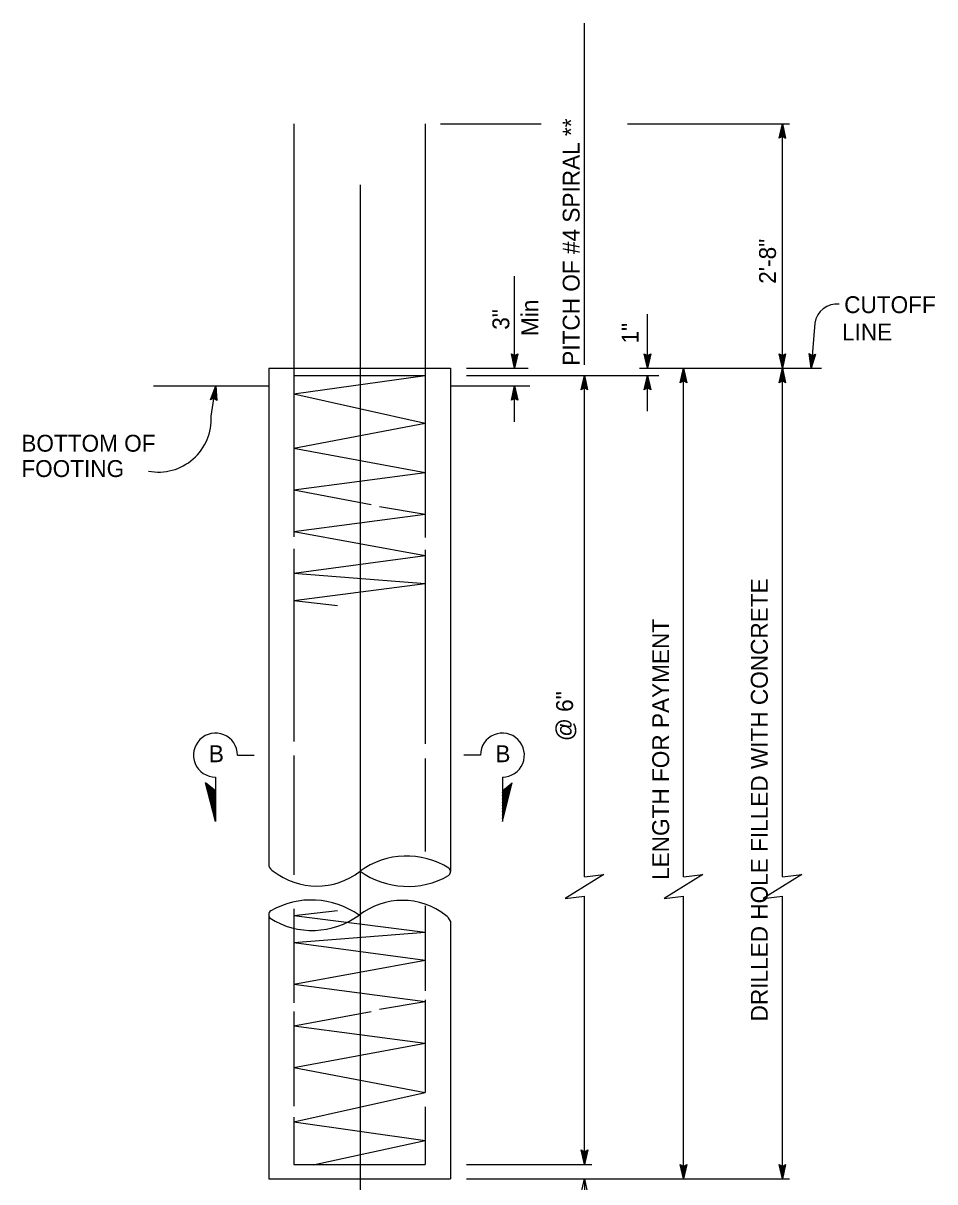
# Model space of a CAD drawing. Extents: x -894 to 866, y -472 to 714.
# Drawn here: x -260.6 to 117.3, y -75.6 to 404.6 of the extents above; entities that cross this region are included whole.
import ezdxf

# ---------------------------------------------------------------- set-up
doc = ezdxf.new("R2010")
doc.units = 0
for name, color, linetype in [('pp_PRESENTATION', 7, 'Continuous'), ('rd_PROFILE-OG', 7, 'Continuous'), ('str_Dimensions-A', 7, 'Continuous'), ('str_Misc-Steel-A', 7, 'Continuous'), ('str_Reinforcement-A', 7, 'Continuous'), ('str_Reinforcement-B', 7, 'Continuous'), ('str_Text-A', 7, 'Continuous')]:
    doc.layers.add(name, color=color, linetype=linetype)

msp = doc.modelspace()

# ---------------------------------------------------------------- linework, layer by layer
at = {"layer": 'pp_PRESENTATION'}
for p, q in [((-171.8, 101.26), (-164.87, 101.26)), ((-71.06, 101.26), (-77.99, 101.26)), ((-180.9, 92.16), (-180.9, 73.71)), ((-61.95, 92.16), (-61.95, 73.71)), ((-180.9, 73.71), (-185.01, 89.81)), ((-180.9, 86.48), (-185.01, 89.81)), ((-180.9, 75.03), (-184.59, 89.47)), ((-180.9, 76.35), (-184.16, 89.12)), ((-180.9, 77.68), (-183.73, 88.78)), ((-180.9, 79), (-183.31, 88.43)), ((-180.9, 80.33), (-182.88, 88.09)), ((-180.9, 81.65), (-182.46, 87.74)), ((-180.9, 82.98), (-182.03, 87.4)), ((-180.9, 84.3), (-181.61, 87.05)), ((-180.9, 85.63), (-181.18, 86.71)), ((-61.95, 73.71), (-57.85, 89.81)), ((-61.95, 86.48), (-57.85, 89.81)), ((-61.95, 75.03), (-58.27, 89.47)), ((-61.95, 76.35), (-58.7, 89.12)), ((-61.95, 77.68), (-59.12, 88.78)), ((-61.95, 79), (-59.55, 88.43)), ((-61.95, 80.33), (-59.98, 88.09)), ((-61.95, 81.65), (-60.4, 87.74)), ((-61.95, 82.98), (-60.83, 87.4)), ((-61.95, 84.3), (-61.25, 87.05)), ((-61.95, 85.63), (-61.68, 86.71))]:
    msp.add_line(p, q, dxfattribs=at)
for centre, start, end in [((-180.9, 101.26), 359.9995, 270), ((-61.95, 101.26), 270, 180.0005)]:
    msp.add_arc(centre, 9.11, start, end, dxfattribs=at)
at = {"layer": 'rd_PROFILE-OG'}
for p, q in [((-206.63, 254.29), (-158.85, 254.29)), ((-83.53, 254.29), (-50.6, 254.29))]:
    msp.add_line(p, q, dxfattribs=at)
at = {"layer": 'str_Dimensions-A'}
for p, q in [((-27.95, 262.97), (-27.95, 404.58)), ((-87.65, 362.89), (-45.86, 362.89)), ((-10.1, 362.89), (57.12, 362.89)), ((54.12, 261.59), (54.12, 362.89)), ((-56.91, 261.59), (-56.91, 299.69)), ((-1.8, 261.59), (-1.8, 283.97)), ((-56.91, 261.59), (-58.24, 267.59)), ((-58.24, 267.59), (-58.24, 267.59)), ((-58.24, 267.59), (-56.91, 266.79)), ((-56.91, 262.98), (-57.88, 267.35)), ((-56.9, 264.35), (-57.53, 267.18)), ((-56.9, 265.73), (-57.17, 266.94)), ((-56.91, 266.79), (-55.57, 267.59)), ((-55.57, 267.59), (-56.91, 261.59)), ((-55.92, 267.37), (-56.91, 262.97)), ((-56.28, 267.14), (-56.9, 264.35)), ((-56.63, 266.96), (-56.9, 265.73)), ((-55.57, 267.59), (-55.57, 267.59)), ((-1.8, 261.59), (-3.13, 267.59)), ((-3.13, 267.59), (-3.13, 267.59)), ((-3.13, 267.59), (-1.8, 266.79)), ((-1.81, 262.98), (-2.78, 267.35)), ((-1.8, 264.35), (-2.43, 267.18)), ((-1.8, 265.73), (-2.07, 266.94)), ((-1.8, 266.79), (-0.46, 267.59)), ((-0.46, 267.59), (-1.8, 261.59)), ((-0.82, 267.37), (-1.8, 262.97)), ((-1.18, 267.14), (-1.8, 264.35)), ((-1.53, 266.96), (-1.8, 265.73)), ((-0.46, 267.59), (-0.46, 267.59)), ((54.12, 261.59), (52.79, 267.59)), ((52.79, 267.59), (52.79, 267.59)), ((52.79, 267.59), (54.12, 266.79)), ((54.12, 262.98), (53.15, 267.35)), ((54.12, 264.35), (53.5, 267.18)), ((54.12, 265.73), (53.86, 266.94)), ((54.12, 266.79), (55.46, 267.59)), ((55.46, 267.59), (54.12, 261.59)), ((55.11, 267.37), (54.12, 262.97)), ((54.75, 267.14), (54.12, 264.35)), ((54.4, 266.96), (54.12, 265.73)), ((55.46, 267.59), (55.46, 267.59)), ((-76.9, 261.59), (-51.22, 261.59)), ((-56.91, 261.59), (-56.91, 261.59)), ((-5.19, 261.59), (70.36, 261.59)), ((-1.8, 261.59), (-1.8, 261.59)), ((11.77, 255.59), (13.11, 261.59)), ((12.12, 255.81), (13.11, 260.21)), ((13.11, 261.59), (13.11, 261.59)), ((13.11, 261.59), (14.44, 255.59)), ((13.11, 61.7), (13.11, 261.59)), ((13.11, 260.2), (14.08, 255.82)), ((52.78, 255.59), (54.12, 261.59)), ((53.14, 255.81), (54.12, 260.21)), ((54.12, 261.59), (54.12, 261.59)), ((54.12, 261.59), (54.12, 261.59)), ((54.12, 261.59), (55.45, 255.59)), ((54.12, 61.7), (54.12, 261.59)), ((54.13, 260.2), (55.09, 255.82)), ((-76.9, 258.59), (2.94, 258.59)), ((-29.29, 252.59), (-27.95, 258.59)), ((-28.93, 252.81), (-27.95, 257.21)), ((-28.58, 253.04), (-27.95, 255.83)), ((-27.95, 258.59), (-27.95, 258.59)), ((-27.95, 258.59), (-26.62, 252.59)), ((-27.95, 50.83), (-27.95, 258.59)), ((-27.95, 257.2), (-26.98, 252.82)), ((-27.95, 255.83), (-27.33, 253)), ((-3.14, 252.59), (-1.8, 258.59)), ((-2.79, 252.81), (-1.81, 257.21)), ((-2.43, 253.04), (-1.81, 255.83)), ((-1.81, 255.83), (-1.18, 253)), ((-1.8, 243.81), (-1.8, 258.59)), ((-1.8, 258.59), (-1.8, 258.59)), ((-1.8, 258.59), (-0.47, 252.59)), ((-1.8, 257.2), (-0.83, 252.82)), ((13.11, 256.39), (11.77, 255.59)), ((11.77, 255.59), (11.77, 255.59)), ((12.48, 256.04), (13.1, 258.83)), ((12.83, 256.22), (13.1, 257.44)), ((13.1, 258.83), (13.73, 256)), ((13.1, 257.44), (13.37, 256.24)), ((14.44, 255.59), (13.11, 256.39)), ((14.44, 255.59), (14.44, 255.59)), ((54.12, 256.39), (52.78, 255.59)), ((52.78, 255.59), (52.78, 255.59)), ((53.5, 256.04), (54.12, 258.83)), ((53.84, 256.22), (54.12, 257.44)), ((54.12, 258.83), (54.75, 256)), ((54.12, 257.44), (54.39, 256.24)), ((55.45, 255.59), (54.12, 256.39)), ((55.45, 255.59), (55.45, 255.59)), ((-58.25, 248.29), (-56.91, 254.29)), ((-57.89, 248.5), (-56.91, 252.91)), ((-57.53, 248.74), (-56.91, 251.52)), ((-57.18, 248.91), (-56.91, 250.14)), ((-56.91, 254.29), (-56.91, 254.29)), ((-56.91, 254.29), (-55.58, 248.29)), ((-56.91, 239.35), (-56.91, 254.29)), ((-56.91, 251.52), (-56.28, 248.7)), ((-56.91, 250.14), (-56.64, 248.93)), ((-56.9, 252.9), (-55.94, 248.52)), ((-27.95, 253.39), (-29.29, 252.59)), ((-29.29, 252.59), (-29.29, 252.59)), ((-28.23, 253.22), (-27.95, 254.44)), ((-27.95, 254.44), (-27.69, 253.24)), ((-26.62, 252.59), (-27.95, 253.39)), ((-26.62, 252.59), (-26.62, 252.59)), ((-1.8, 253.39), (-3.14, 252.59)), ((-3.14, 252.59), (-3.14, 252.59)), ((-2.08, 253.22), (-1.81, 254.44)), ((-1.81, 254.44), (-1.54, 253.24)), ((-0.47, 252.59), (-1.8, 253.39)), ((-0.47, 252.59), (-0.47, 252.59)), ((-56.91, 249.09), (-58.25, 248.29)), ((-58.25, 248.29), (-58.25, 248.29)), ((-55.58, 248.29), (-56.91, 249.09)), ((-55.58, 248.29), (-55.58, 248.29)), ((13.11, 50.83), (13.11, 61.83)), ((54.12, 50.83), (54.12, 61.83)), ((-27.95, -68.41), (-27.95, 42.83)), ((13.11, 31.83), (13.11, 42.83)), ((54.12, 31.83), (54.12, 42.83)), ((13.11, -74.41), (13.11, 31.83)), ((54.12, -74.41), (54.12, 31.83)), ((13.11, -74.41), (13.11, -57.28)), ((54.12, -74.41), (54.12, -56.61)), ((-27.95, -68.41), (-29.28, -62.41)), ((-29.28, -62.41), (-29.28, -62.41)), ((-29.28, -62.41), (-27.95, -63.21)), ((-27.95, -68.41), (-27.95, -58.19)), ((-27.95, -63.21), (-26.61, -62.41)), ((-26.61, -62.41), (-27.95, -68.41)), ((-26.61, -62.41), (-26.61, -62.41)), ((-27.95, -67.02), (-28.92, -62.65)), ((-27.95, -65.65), (-28.58, -62.82)), ((-27.95, -64.27), (-28.22, -63.06)), ((-26.97, -62.63), (-27.95, -67.03)), ((-27.33, -62.86), (-27.95, -65.65)), ((-27.67, -63.04), (-27.95, -64.27)), ((-76.9, -68.41), (-24.95, -68.41)), ((-27.95, -68.41), (-27.95, -68.41)), ((13.11, -74.41), (11.78, -68.41)), ((11.78, -68.41), (11.78, -68.41)), ((11.78, -68.41), (13.11, -69.21)), ((13.1, -73.02), (12.13, -68.65)), ((13.11, -71.65), (12.48, -68.82)), ((13.11, -70.27), (12.84, -69.06)), ((13.11, -69.21), (14.45, -68.41)), ((14.45, -68.41), (13.11, -74.41)), ((14.09, -68.63), (13.11, -73.03)), ((13.73, -68.86), (13.11, -71.65)), ((13.38, -69.04), (13.11, -70.27)), ((14.45, -68.41), (14.45, -68.41)), ((54.12, -74.41), (52.79, -68.41)), ((52.79, -68.41), (52.79, -68.41)), ((52.79, -68.41), (54.12, -69.21)), ((54.12, -73.02), (53.15, -68.65)), ((54.12, -71.65), (53.5, -68.82)), ((54.12, -70.27), (53.86, -69.06)), ((54.12, -69.21), (55.46, -68.41)), ((55.46, -68.41), (54.12, -74.41)), ((55.11, -68.63), (54.12, -73.03)), ((54.75, -68.86), (54.12, -71.65)), ((54.4, -69.04), (54.12, -70.27)), ((55.46, -68.41), (55.46, -68.41)), ((-76.9, -74.41), (57.12, -74.41)), ((-29.29, -80.41), (-27.95, -74.41)), ((-27.95, -74.41), (-27.95, -74.41)), ((-27.95, -74.41), (-26.62, -80.41)), ((-27.95, -74.41), (-27.95, -97.94)), ((13.11, -74.41), (13.11, -74.41)), ((54.12, -74.41), (54.12, -74.41))]:
    msp.add_line(p, q, dxfattribs=at)
msp.add_lwpolyline([(52.8, 356.98), (54.12, 362.89), (55.43, 356.98), (55.08, 357.19), (54.13, 361.52), (53.15, 357.19), (53.5, 357.4), (54.12, 360.17), (54.73, 357.4), (54.38, 357.61), (54.12, 358.81), (53.85, 357.61), (54.12, 357.77), (55.43, 356.98), (54.12, 357.77)], close=True, dxfattribs=at)
for points in [[(-27.95, 50.83), (-19.95, 51.83), (-35.95, 41.83), (-27.95, 42.83)], [(13.11, 50.83), (21.11, 51.83), (5.11, 41.83), (13.11, 42.83)], [(54.12, 50.83), (62.12, 51.83), (46.12, 41.83), (54.12, 42.83)]]:
    msp.add_lwpolyline(points, dxfattribs=at)
at = {"layer": 'str_Misc-Steel-A'}
for p, q in [((-158.85, 261.59), (-83.53, 261.59)), ((-158.85, 261.59), (-158.85, 55.25)), ((-83.53, 261.59), (-83.53, 52.99)), ((-158.85, 35.06), (-158.85, -74.41)), ((-83.53, 32.42), (-83.53, -74.41)), ((-158.85, -74.41), (-83.53, -74.41))]:
    msp.add_line(p, q, dxfattribs=at)
for centre, radius, start, end in [((-101.59, 26.53), 32.89, 57.8932, 126.1047), ((-153.97, 57.77), 5.48, 207.3889, 236.661), ((-138.93, 76.28), 29.31, 231.9673, 307.7625), ((-101.26, 80.89), 34.07, 234.6297, 299.735), ((-85.58, 52.96), 2.06, 306.4872, 44.3191), ((-141.12, 7.13), 34.07, 54.6297, 119.735), ((-103.45, 11.73), 29.31, 51.9673, 127.7625), ((-156.79, 35.05), 2.06, 126.4872, 224.3191), ((-140.78, 61.48), 32.89, 237.8932, 306.1047), ((-89.06, 30.05), 6.02, 23.229, 52.501)]:
    msp.add_arc(centre, radius, start, end, dxfattribs=at)
at = {"layer": 'str_Reinforcement-A'}
for p, q in [((-148.42, 362.89), (-148.42, 191.65)), ((-93.96, 362.89), (-93.96, 191.45)), ((-148.42, 186.76), (-148.42, 106.93)), ((-93.96, 186.36), (-93.96, 105.95)), ((-148.42, 101.06), (-148.42, 51.59)), ((-93.96, 99.88), (-93.96, 61.32)), ((-93.96, 38.83), (-93.96, 3.52)), ((-148.42, 37.47), (-148.42, -1.47)), ((-93.96, -0.19), (-93.96, -38.63)), ((-148.42, -5.08), (-148.42, -44.3)), ((-93.96, -44.59), (-93.96, -68.41)), ((-148.42, -48.87), (-148.42, -68.41))]:
    msp.add_line(p, q, dxfattribs=at)
at = {"layer": 'str_Reinforcement-B'}
for p, q in [((-148.42, 258.59), (-93.96, 258.59)), ((-148.42, 250.93), (-93.96, 258.59)), ((-148.42, 250.93), (-93.96, 238.8)), ((-148.42, 228.45), (-93.96, 238.8)), ((-148.42, 228.45), (-93.96, 218.36)), ((-148.42, 211.15), (-93.96, 218.36)), ((-148.42, 211.15), (-116.38, 205.13)), ((-112.88, 204.22), (-93.96, 201.07)), ((-148.42, 193.85), (-93.96, 201.07)), ((-148.42, 193.85), (-93.96, 183.93)), ((-148.42, 176.62), (-93.96, 183.93)), ((-148.42, 176.62), (-93.96, 172.31)), ((-148.42, 165.38), (-93.96, 172.31)), ((-148.42, 165.38), (-130.28, 163.29)), ((-148.42, 34.79), (-130.28, 36.88)), ((-148.42, 34.79), (-93.96, 27.85)), ((-148.42, 23.54), (-93.96, 27.85)), ((-148.42, 23.54), (-93.96, 16.24)), ((-148.42, 6.32), (-93.96, 16.24)), ((-148.42, 6.32), (-93.96, -0.9)), ((-112.88, -4.05), (-93.96, -0.9)), ((-148.42, -10.98), (-116.38, -4.97)), ((-148.42, -10.98), (-93.96, -18.19)), ((-148.42, -28.28), (-93.96, -18.19)), ((-148.42, -28.28), (-93.96, -38.63)), ((-148.42, -50.76), (-93.96, -38.63)), ((-148.42, -50.76), (-93.96, -58.42)), ((-140.47, -68.52), (-93.96, -58.42)), ((-148.42, -68.41), (-93.96, -68.41))]:
    msp.add_line(p, q, dxfattribs=at)
at = {"layer": 'str_Text-A'}
for p, q in [((-120.88, 337.58), (-120.88, -93.56)), ((67.58, 280.25), (65.98, 261.58)), ((65.98, 261.58), (65.17, 267.67)), ((65.17, 267.67), (65.17, 267.67)), ((65.17, 267.67), (66.43, 266.76)), ((66.1, 262.97), (65.51, 267.41)), ((66.22, 264.34), (65.84, 267.2)), ((67.83, 267.45), (65.98, 261.58)), ((67.46, 267.26), (66.1, 262.96)), ((66.34, 265.71), (66.18, 266.94)), ((67.08, 267.06), (66.22, 264.34)), ((66.72, 266.91), (66.34, 265.71)), ((66.43, 266.76), (67.83, 267.45)), ((67.83, 267.45), (67.83, 267.45)), ((65.98, 261.58), (65.98, 261.58)), ((-183.02, 248.53), (-180.82, 254.27)), ((-182.68, 241.72), (-180.82, 254.27)), ((-182.64, 248.7), (-181.02, 252.91)), ((-182.25, 248.87), (-181.22, 251.54)), ((-181.88, 249), (-181.43, 250.17)), ((-181.43, 250.17), (-181.34, 248.94)), ((-181.22, 251.54), (-181.02, 248.65)), ((-181.02, 252.9), (-180.7, 248.43)), ((-180.82, 254.27), (-180.82, 254.27)), ((-180.82, 254.27), (-180.38, 248.14)), ((-181.58, 249.13), (-183.02, 248.53)), ((-183.02, 248.53), (-183.02, 248.53)), ((-180.38, 248.14), (-181.58, 249.13)), ((-180.38, 248.14), (-180.38, 248.14))]:
    msp.add_line(p, q, dxfattribs=at)
for points in [[(-120.88, 334.58), (-120.88, 314.58)], [(-120.88, 311.58), (-120.88, 307.58)], [(-120.88, 304.58), (-120.88, 284.58)], [(-120.88, 281.58), (-120.88, 277.58)], [(-120.88, 274.58), (-120.88, 254.58)], [(-120.88, 251.58), (-120.88, 247.58)], [(-120.88, 244.58), (-120.88, 224.58)], [(-120.88, 221.58), (-120.88, 217.58)], [(-120.88, 214.58), (-120.88, 194.58)], [(-120.88, 191.58), (-120.88, 187.58)], [(-120.88, 184.58), (-120.88, 164.58)], [(-120.88, 161.58), (-120.88, 157.58)], [(-120.88, 154.58), (-120.88, 134.58)], [(-120.88, 131.58), (-120.88, 127.58)], [(-120.88, 124.58), (-120.88, 104.58)], [(-120.88, 101.58), (-120.88, 97.58)], [(-120.88, 94.58), (-120.88, 74.58)], [(-120.88, 71.58), (-120.88, 67.58)], [(-120.88, 64.58), (-120.88, 44.58)], [(-120.88, 41.58), (-120.88, 37.58)], [(-120.88, 34.58), (-120.88, 14.58)], [(-120.88, 11.58), (-120.88, 7.58)], [(-120.88, 4.58), (-120.88, -15.42)], [(-120.88, -18.42), (-120.88, -22.42)], [(-120.88, -25.42), (-120.88, -45.42)], [(-120.88, -48.42), (-120.88, -52.42)], [(-120.88, -55.42), (-120.88, -75.42)]]:
    msp.add_lwpolyline(points, dxfattribs=at)
for centre, radius, start, end in [((76.69, 279.01), 9.19, 83.6229, 172.2382), ((-204.6, 240.5), 21.96, 259.1938, 3.1779)]:
    msp.add_arc(centre, radius, start, end, dxfattribs=at)

# ---------------------------------------------------------------- texts
at = {"layer": 'pp_PRESENTATION'}
for p in [(-183.65, 98.31), (-64.88, 98.31)]:
    msp.add_text('B', height=7, dxfattribs=at).set_placement(p)
at = {"layer": 'str_Dimensions-A'}
for s, p in [('PITCH OF #4 SPIRAL **', (-29.95, 262.61)), ('2\'-8"', (51.45, 296.58)), ('Min', (-47.1, 274.9)), (' 3"', (-59.1, 274.92)), ('1"', (-5.48, 271.81)), ('DRILLED HOLE FILLED WITH CONCRETE', (48.05, -9.11)), ('LENGTH FOR PAYMENT', (7.16, 49.51)), ('@ 6"', (-32.68, 107.05))]:
    msp.add_text(s, height=7, rotation=90, dxfattribs=at).set_placement(p)
at = {"layer": 'str_Text-A'}
for s, p in [('CUTOFF', (79.73, 284.41)), ('LINE', (78.83, 273.08)), ('BOTTOM OF', (-261.39, 226.99)), ('FOOTING', (-261.39, 216.49))]:
    msp.add_text(s, height=7, dxfattribs=at).set_placement(p)

doc.saveas('drawing.dxf')
